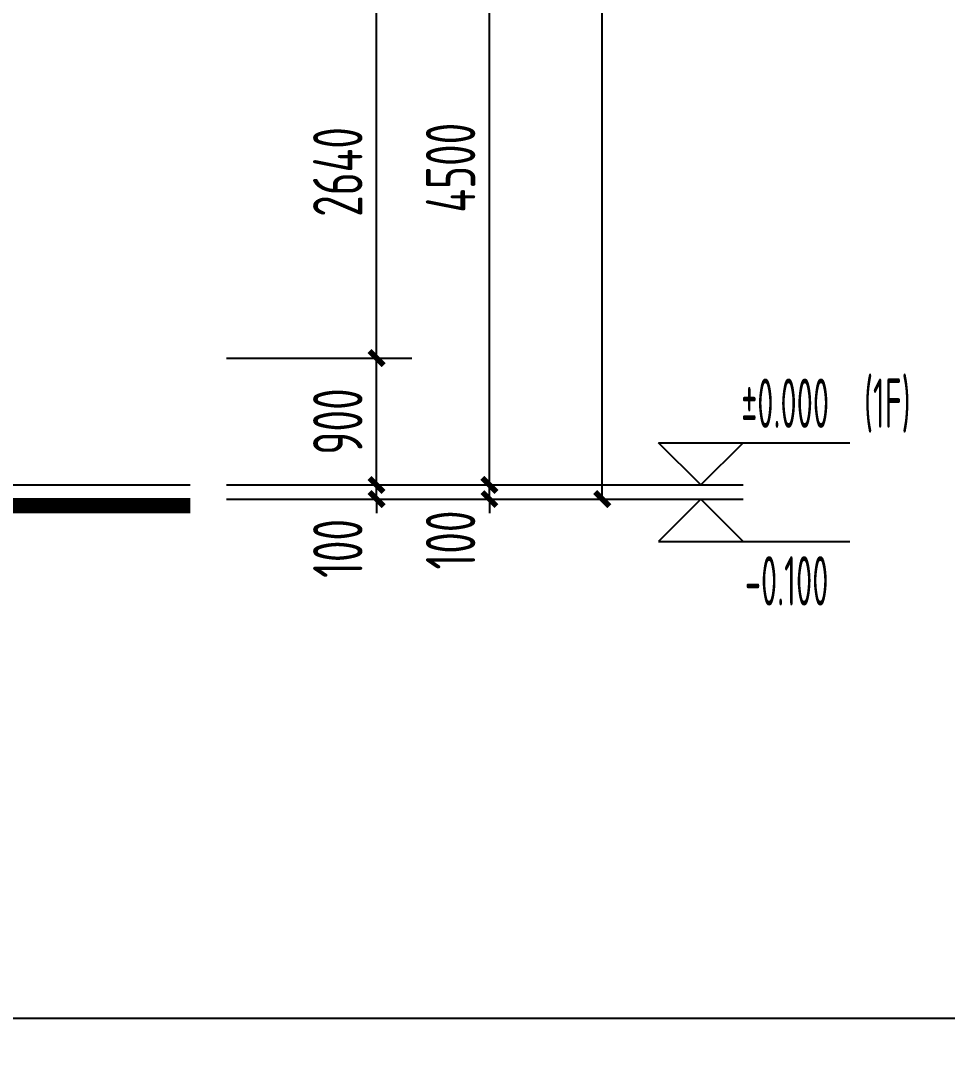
# Model space of a CAD drawing. Extents: x -863035 to 270371, y -8918 to 240488.
# Drawn here: x -262982 to -256410, y 143481 to 150750 of the extents above; entities that cross this region are included whole.
import ezdxf

# ---------------------------------------------------------------- set-up
doc = ezdxf.new("R2010")
doc.units = 0
doc.header["$LTSCALE"] = 1000
doc.header["$MEASUREMENT"] = 0
doc.linetypes.add('109-34 轴网$0$L1$0$$AUDIT_BAD_LTYPE1', pattern=[0])
for name, color, linetype in [('01-标注_尺寸', 124, 'Continuous'), ('01-标注_标高', 200, 'Continuous'), ('01-标注_轴线坐标', 132, 'Continuous'), ('02-TEXT_标注', 130, 'Continuous'), ('E-立面', 255, 'Continuous'), ('E-立面轮廓', 241, 'Continuous')]:
    doc.layers.add(name, color=color, linetype=linetype)
doc.layers.add('04-不打印_辅助线', color=165, linetype='Continuous', plot=False)
doc.styles.add('_TCH_DIM', font='ROS1', dxfattribs={"width": 0.75, "bigfont": 'JD'})
doc.styles.add('_TCH_DIM_T3', font='ROS1', dxfattribs={"width": 0.75, "bigfont": 'JD'})
doc.dimstyles.new('_TCH_ARCH&&100', dxfattribs={"dimtxt": 350, "dimasz": 100, "dimexe": 250, "dimexo": 300, "dimgap": 100, "dimtad": 1, "dimdec": 0, "dimzin": 0, "dimdsep": 46, "dimtxsty": '_TCH_DIM_T3', "dimblk": 'ARCHTICK', "dimcen": 0.09, "dimclrt": 7, "dimazin": 2, "dimtfac": 1, "dimtdec": 0, "dimtix": 1, "dimtmove": 2, "dimatfit": 3, "dimfxl": 0, "dimtolj": 1, "dimtzin": 0, "dimarcsym": 0})

# ---------------------------------------------------------------- blocks, each defined once
blk = doc.blocks.new('_ArchTick')
at = {"color": 0, "linetype": 'ByBlock', "const_width": 0.4}
blk.add_lwpolyline([(-0.5, -0.5), (0.5, 0.5)], dxfattribs=at)
blk = doc.blocks.new('*D2365')
at = {"layer": '01-标注_轴线坐标', "color": 0, "lineweight": -2, "transparency": 16777216}
for p, q in [((51695.3, -19218.3), (53008.3, -19218.3)), ((52758.3, -23718.3), (52758.3, -19218.3)), ((51695.3, -23718.3), (53008.3, -23718.3))]:
    blk.add_line(p, q, dxfattribs=at)
at = {"layer": 'Defpoints', "color": 0, "transparency": 16777216}
for p in [(51395.3, -19218.3), (52758.3, -19218.3), (51395.3, -23718.3)]:
    blk.add_point(p, dxfattribs=at)
at = {"layer": '01-标注_轴线坐标', "color": 0, "lineweight": -2, "transparency": 16777216, "xscale": 100, "yscale": 100, "zscale": 100}
for p, rotation in [((52758.3, -19218.3), 90), ((52758.3, -23718.3), 270)]:
    blk.add_blockref('_ArchTick', p, dxfattribs=dict(at, rotation=rotation))
at = {"layer": '01-标注_轴线坐标', "color": 7, "transparency": 16777216, "insert": (52483.3, -21468.3), "char_height": 350, "attachment_point": 5, "rotation": 90, "style": '_TCH_DIM_T3'}
blk.add_mtext('\\A1;4500', dxfattribs=at)
blk = doc.blocks.new('*D2366')
at = {"layer": '01-标注_轴线坐标', "color": 0, "lineweight": -2, "transparency": 16777216}
for p, q in [((52758.3, -23718.3), (52758.3, -23618.3)), ((51695.3, -23718.3), (53008.3, -23718.3)), ((52758.3, -23818.3), (52758.3, -23718.3)), ((51695.3, -23818.3), (53008.3, -23818.3)), ((52758.3, -23818.3), (52758.3, -23918.3))]:
    blk.add_line(p, q, dxfattribs=at)
at = {"layer": 'Defpoints', "color": 0, "transparency": 16777216}
for p in [(51395.3, -23718.3), (52758.3, -23718.3), (51395.3, -23818.3)]:
    blk.add_point(p, dxfattribs=at)
at = {"layer": '01-标注_轴线坐标', "color": 0, "lineweight": -2, "transparency": 16777216, "xscale": 100, "yscale": 100, "zscale": 100}
for p, rotation in [((52758.3, -23718.3), 270), ((52758.3, -23818.3), 90)]:
    blk.add_blockref('_ArchTick', p, dxfattribs=dict(at, rotation=rotation))
at = {"layer": '01-标注_轴线坐标', "color": 7, "transparency": 16777216, "insert": (52483.3, -24108.7), "char_height": 350, "attachment_point": 5, "rotation": 90, "style": '_TCH_DIM_T3'}
blk.add_mtext('\\A1;100', dxfattribs=at)
blk = doc.blocks.new('*D2367')
at = {"layer": '01-标注_轴线坐标', "color": 0, "lineweight": -2, "transparency": 16777216}
for p, q in [((51195.3, -2918.3), (53808.3, -2918.3)), ((53558.3, -23818.3), (53558.3, -2918.3)), ((51195.3, -23818.3), (53808.3, -23818.3))]:
    blk.add_line(p, q, dxfattribs=at)
at = {"layer": 'Defpoints', "color": 0, "transparency": 16777216}
for p in [(50895.3, -2918.3), (53558.3, -2918.3), (50895.3, -23818.3)]:
    blk.add_point(p, dxfattribs=at)
at = {"layer": '01-标注_轴线坐标', "color": 0, "lineweight": -2, "transparency": 16777216, "xscale": 100, "yscale": 100, "zscale": 100}
for p, rotation in [((53558.3, -2918.3), 90), ((53558.3, -23818.3), 270)]:
    blk.add_blockref('_ArchTick', p, dxfattribs=dict(at, rotation=rotation))
at = {"layer": '01-标注_轴线坐标', "color": 7, "transparency": 16777216, "insert": (53283.3, -13368.3), "char_height": 350, "attachment_point": 5, "rotation": 90, "style": '_TCH_DIM_T3'}
blk.add_mtext('\\A1;20900', dxfattribs=at)
blk = doc.blocks.new('*D206')
at = {"layer": '01-标注_尺寸', "color": 0, "lineweight": -2, "transparency": 16777216}
for p, q in [((-261520.7, 150996.2), (-260207.7, 150996.2)), ((-260457.7, 148356.2), (-260457.7, 150996.2)), ((-261520.7, 148356.2), (-260207.7, 148356.2))]:
    blk.add_line(p, q, dxfattribs=at)
at = {"layer": 'Defpoints', "color": 0, "transparency": 16777216}
for p in [(-261820.7, 150996.2), (-260457.7, 150996.2), (-261820.7, 148356.2)]:
    blk.add_point(p, dxfattribs=at)
at = {"layer": '01-标注_尺寸', "color": 0, "lineweight": -2, "transparency": 16777216, "xscale": 100, "yscale": 100, "zscale": 100}
for p, rotation in [((-260457.7, 150996.2), 90), ((-260457.7, 148356.2), 270)]:
    blk.add_blockref('_ArchTick', p, dxfattribs=dict(at, rotation=rotation))
at = {"layer": '01-标注_尺寸', "color": 7, "transparency": 16777216, "insert": (-260732.7, 149676.2), "char_height": 350, "attachment_point": 5, "rotation": 90, "style": '_TCH_DIM_T3'}
blk.add_mtext('\\A1;2640', dxfattribs=at)
blk = doc.blocks.new('*D207')
at = {"layer": '01-标注_尺寸', "color": 0, "lineweight": -2, "transparency": 16777216}
for p, q in [((-261520.7, 148356.2), (-260207.7, 148356.2)), ((-260457.7, 147456.2), (-260457.7, 148356.2)), ((-261520.7, 147456.2), (-260207.7, 147456.2))]:
    blk.add_line(p, q, dxfattribs=at)
at = {"layer": 'Defpoints', "color": 0, "transparency": 16777216}
for p in [(-261820.7, 148356.2), (-260457.7, 148356.2), (-261820.7, 147456.2)]:
    blk.add_point(p, dxfattribs=at)
at = {"layer": '01-标注_尺寸', "color": 0, "lineweight": -2, "transparency": 16777216, "xscale": 100, "yscale": 100, "zscale": 100}
for p, rotation in [((-260457.7, 148356.2), 90), ((-260457.7, 147456.2), 270)]:
    blk.add_blockref('_ArchTick', p, dxfattribs=dict(at, rotation=rotation))
at = {"layer": '01-标注_尺寸', "color": 7, "transparency": 16777216, "insert": (-260732.7, 147906.2), "char_height": 350, "attachment_point": 5, "rotation": 90, "style": '_TCH_DIM_T3'}
blk.add_mtext('\\A1;900', dxfattribs=at)
blk = doc.blocks.new('*D208')
at = {"layer": '01-标注_尺寸', "color": 0, "lineweight": -2, "transparency": 16777216}
for p, q in [((-260457.7, 147456.2), (-260457.7, 147556.2)), ((-261520.7, 147456.2), (-260207.7, 147456.2)), ((-260457.7, 147356.2), (-260457.7, 147456.2)), ((-261520.7, 147356.2), (-260207.7, 147356.2)), ((-260457.7, 147356.2), (-260457.7, 147256.2))]:
    blk.add_line(p, q, dxfattribs=at)
at = {"layer": 'Defpoints', "color": 0, "transparency": 16777216}
for p in [(-261820.7, 147456.2), (-260457.7, 147456.2), (-261820.7, 147356.2)]:
    blk.add_point(p, dxfattribs=at)
at = {"layer": '01-标注_尺寸', "color": 0, "lineweight": -2, "transparency": 16777216, "xscale": 100, "yscale": 100, "zscale": 100}
for p, rotation in [((-260457.7, 147456.2), 270), ((-260457.7, 147356.2), 90)]:
    blk.add_blockref('_ArchTick', p, dxfattribs=dict(at, rotation=rotation))
at = {"layer": '01-标注_尺寸', "color": 7, "transparency": 16777216, "insert": (-260732.7, 147006.2), "char_height": 350, "attachment_point": 5, "rotation": 90, "style": '_TCH_DIM_T3'}
blk.add_mtext('\\A1;100', dxfattribs=at)
blk = doc.blocks.new('hgrsjhytd')
at = {"layer": '01-标注_标高'}
for p, q in [((54258.3, -23718.3), (53958.3, -23418.3)), ((53958.3, -23418.3), (55314.8, -23418.3)), ((54258.3, -23718.3), (54558.3, -23418.3)), ((52758.3, -23718.3), (54558.3, -23718.3)), ((52758.3, -23818.3), (54558.3, -23818.3)), ((54258.3, -23818.3), (53958.3, -24118.3)), ((54258.3, -23818.3), (54558.3, -24118.3)), ((53958.3, -24118.3), (55314.8, -24118.3))]:
    blk.add_line(p, q, dxfattribs=at)
at = {"layer": '04-不打印_辅助线'}
blk.add_lwpolyline([(5587.2, -23718.3), (50637.1, -23718.3)], dxfattribs=at)
at = {"layer": 'E-立面', "linetype": '109-34 轴网$0$L1$0$$AUDIT_BAD_LTYPE1'}
blk.add_lwpolyline([(50637.1, -23818.3), (5610.2, -23818.3)], dxfattribs=at)
at = {"layer": 'E-立面轮廓', "linetype": '109-34 轴网$0$L1$0$$AUDIT_BAD_LTYPE1', "const_width": 100}
blk.add_lwpolyline([(50637.1, -23868.3), (5610.2, -23868.3)], dxfattribs=at)
at = {"layer": '02-TEXT_标注', "style": '_TCH_DIM', "width": 0.5625}
for s, p in [('%%P0.000', (54543.3, -23313.3)), ('(1F)', (55414.8, -23313.3)), ('-0.100', (54569.5, -24573.3))]:
    blk.add_text(s, height=350, dxfattribs=at).set_placement(p)
at = {"layer": '01-标注_轴线坐标'}
for p1, p2, distance, picture, middle in [((50895.3, -23818.3), (50895.3, -2918.3), -2663, '*D2367', (53283.3, -13368.3)), ((51395.3, -23718.3), (51395.3, -19218.3), -1363, '*D2365', (52483.3, -21468.3))]:
    dim = blk.add_aligned_dim(p1=p1, p2=p2, distance=distance, dimstyle='_TCH_ARCH&&100', dxfattribs=at)
    dim.commit()
    dim.dimension.update_dxf_attribs({"geometry": picture, "text_midpoint": middle})
dim = blk.add_linear_dim(base=(52758.3, -23718.3), p1=(51395.3, -23818.3), p2=(51395.3, -23718.3), angle=90, dimstyle='_TCH_ARCH&&100', dxfattribs=at)
dim.commit()
dim.dimension.update_dxf_attribs({"geometry": '*D2366', "text_midpoint": (52483.3, -24108.7), "dimtype": 161})

msp = doc.modelspace()

# ---------------------------------------------------------------- linework, layer by layer
at = {"layer": '04-不打印_辅助线'}
for points in [[(-312416, 143674.5), (-255645.6, 143674.5), (-255645.6, 171174.5), (-312416, 171174.5)], [(-312416, 143674.5), (-255645.6, 143674.5), (-255645.6, 116174.5), (-312416, 116174.5)]]:
    msp.add_lwpolyline(points, close=True, dxfattribs=at)

# ---------------------------------------------------------------- next in the draw order: block references
msp.add_blockref('hgrsjhytd', (-312416, 171174.5))

# ---------------------------------------------------------------- next in the draw order: dimensions: what is measured, and where the dimension line sits
at = {"layer": '01-标注_尺寸'}
for p1, p2, picture, middle in [((-261820.7, 148356.2), (-261820.7, 150996.2), '*D206', (-260732.7, 149676.2)), ((-261820.7, 147456.2), (-261820.7, 148356.2), '*D207', (-260732.7, 147906.2))]:
    dim = msp.add_aligned_dim(p1=p1, p2=p2, distance=-1363, dimstyle='_TCH_ARCH&&100', dxfattribs=at)
    dim.commit()
    dim.dimension.update_dxf_attribs({"geometry": picture, "text_midpoint": middle})
dim = msp.add_linear_dim(base=(-260457.7, 147456.2), p1=(-261820.7, 147356.2), p2=(-261820.7, 147456.2), angle=90, dimstyle='_TCH_ARCH&&100', dxfattribs=at)
dim.commit()
dim.dimension.update_dxf_attribs({"geometry": '*D208', "text_midpoint": (-260732.7, 147006.2), "dimtype": 161})

doc.saveas('drawing.dxf')
